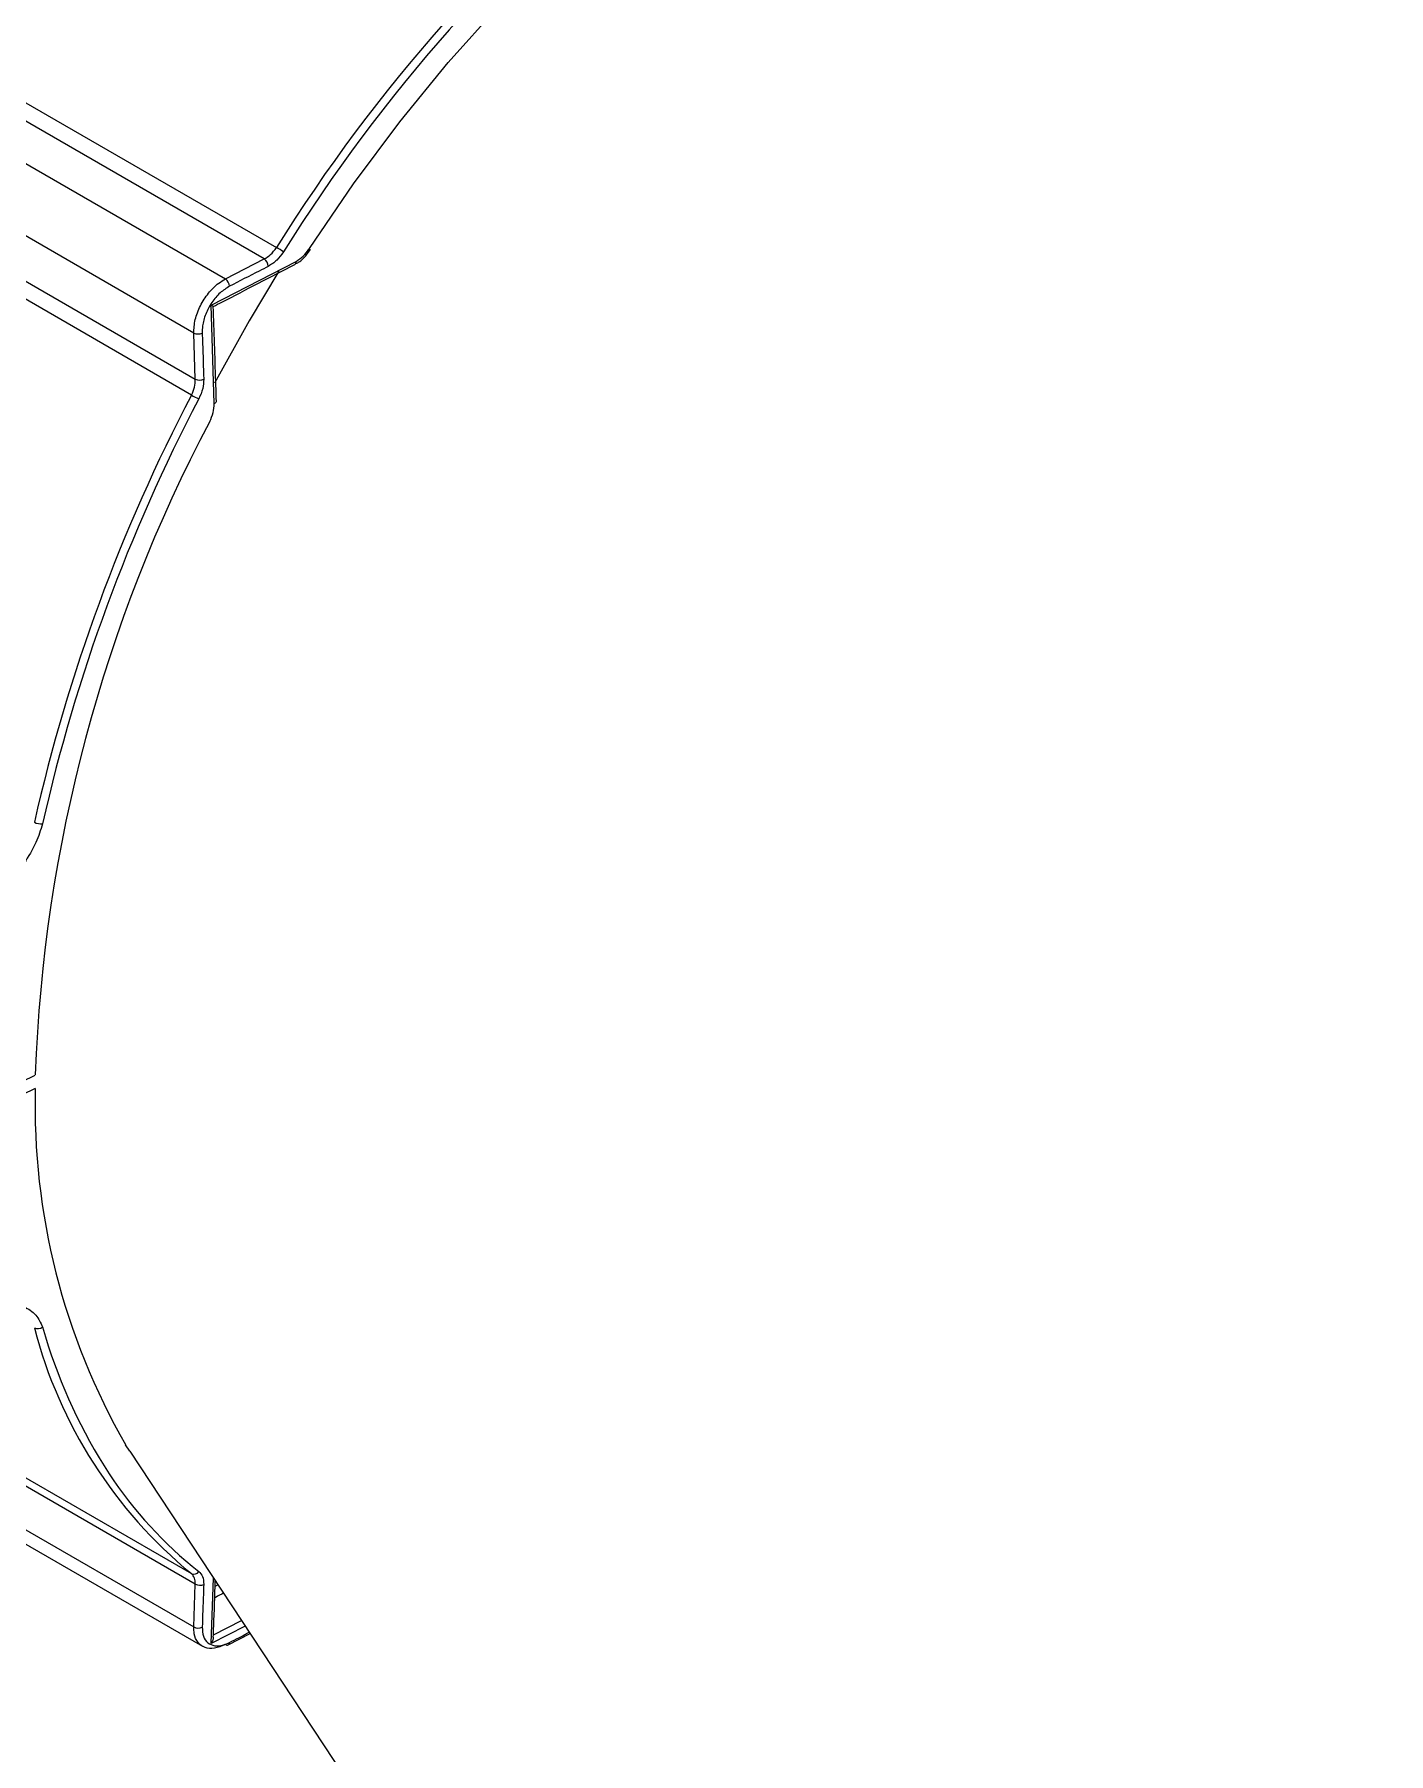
# Model space of a CAD drawing. Extents: x 2 to 136, y 1 to 99.
# Drawn here: x 16.811 to 20.107, y 77.303 to 81.486 of the extents above; entities that cross this region are included whole.
import ezdxf

# ---------------------------------------------------------------- set-up
doc = ezdxf.new("R2010")
doc.units = 0
doc.header["$MEASUREMENT"] = 0
doc.layers.add('OBJECT', color=7, linetype='CONTINUOUS')

msp = doc.modelspace()

# ---------------------------------------------------------------- linework, layer by layer
at = {"layer": 'OBJECT'}
for p, q in [((14.6292, 82.5676), (17.4003, 80.9679)), ((14.409, 82.5467), (17.2762, 80.8915)), ((17.3706, 80.9398), (14.6006, 82.5389)), ((17.1991, 80.7596), (14.3291, 82.4164)), ((14.4329, 82.2465), (17.2029, 80.6474)), ((17.1935, 80.6087), (14.4224, 82.2084)), ((17.2412, 80.8276), (17.4481, 80.934)), ((17.2762, 80.8915), (17.3706, 80.9398)), ((17.2491, 80.588), (17.2412, 80.8276)), ((17.2029, 80.6474), (17.1991, 80.7596)), ((14.4224, 79.3402), (17.1935, 77.7405)), ((17.2029, 77.7152), (14.4329, 79.3143)), ((14.2964, 79.2515), (17.2201, 77.5637)), ((14.3291, 79.268), (17.1991, 77.6112)), ((16.6586, 78.8789), (16.8135, 78.954)), ((16.8135, 78.9213), (16.6586, 78.8463)), ((16.8311, 78.3409), (16.8384, 78.317)), ((17.0434, 78.0388), (17.0333, 78.0544)), ((17.0434, 78.0388), (21.4009, 71.4296)), ((17.1991, 77.6112), (17.2029, 77.7152)), ((17.2412, 77.5706), (17.2469, 77.7302)), ((17.251, 77.7099), (17.2579, 77.7134)), ((17.3242, 77.613), (17.2412, 77.5706)), ((17.2468, 77.5914), (17.3154, 77.6263)), ((17.2828, 77.5672), (17.3363, 77.5945))]:
    msp.add_line(p, q, dxfattribs=at)
at = {"layer": 'OBJECT', "flags": 128}
for points in [[(17.4808, 80.9657), (17.5878, 81.1227), (17.7004, 81.2737), (17.8182, 81.4179), (17.9404, 81.5546), (18.0666, 81.6831), (18.1959, 81.8026), (18.3277, 81.9126), (18.4613, 82.0124), (18.5959, 82.1015), (18.731, 82.1795), (18.8656, 82.2458), (18.9992, 82.3003), (19.131, 82.3425), (19.2603, 82.3722), (19.3864, 82.3894), (19.5087, 82.3939), (19.5565, 82.3921)], [(17.4063, 80.9099), (17.3336, 80.7893), (17.2493, 80.6375)], [(17.2491, 80.588), (17.2506, 80.5889), (17.2519, 80.5898), (17.2529, 80.5909), (17.2537, 80.592), (17.2541, 80.5931), (17.2542, 80.5943), (17.2542, 80.5943)]]:
    msp.add_lwpolyline(points, dxfattribs=at)
at = {"layer": 'OBJECT'}
for centre, radius, start, end in [((20.8999, 78.7797), 4.1273, 129.1291, 147.9832), ((20.899, 78.7799), 4.1064, 129.1291, 147.9832), ((17.2986, 80.7921), 0.2031, 54.2521, 59.9272), ((17.3561, 80.9201), 0.0245, 4.3367, 53.7802), ((17.4404, 80.9326), 0.00778, 305.833, 10.2843), ((17.2617, 80.8717), 0.0245, 4.2524, 53.6513), ((17.2092, 80.7824), 0.025, 246.1927, 294.6916), ((17.213, 80.6701), 0.0249, 246.0528, 294.5992), ((20.9746, 78.6281), 4.2684, 152.3536, 167.2604), ((20.9734, 78.629), 4.2468, 152.3536, 167.2604), ((17.2898, 80.7759), 0.193, 240.0835, 246.0577), ((20.4908, 78.8244), 3.6796, 152.1363, 177.9813), ((16.8272, 79.5983), 0.033, 241.1971, 276.8829), ((18.4647, 78.8787), 1.6518, 178.5216, 209.935), ((16.8193, 78.3554), 0.0187, 244.5928, 309.0912), ((17.9231, 78.628), 1.1489, 194.5972, 230.5791), ((18.0737, 78.6885), 1.29, 196.7384, 213.1213), ((17.8227, 78.5258), 0.9909, 213.1705, 231.911), ((17.1994, 77.7535), 0.0143, 245.8744, 327.709), ((17.214, 77.7341), 0.0219, 239.6662, 295.4617), ((17.2102, 77.63), 0.0219, 239.5314, 295.5176), ((17.2795, 77.5727), 0.00668, 300.9233, 3.8815), ((17.2806, 77.5736), 0.007, 231.0091, 289.1467)]:
    msp.add_arc(centre, radius, start, end, dxfattribs=at)
for points, knots in [([(17.3706, 80.9398), (17.3758, 80.943), (17.387, 80.9497), (17.3957, 80.9616), (17.4003, 80.9679)], [0, 0, 0, 0, 0.473398, 1, 1, 1, 1]), ([(17.4457, 80.9275), (17.4486, 80.9289), (17.4588, 80.9339), (17.4719, 80.9466), (17.48, 80.9589), (17.483, 80.9635)], [0, 0, 0, 0, 0.196658, 0.699287, 1, 1, 1, 1]), ([(17.4481, 80.934), (17.454, 80.9379), (17.4654, 80.9453), (17.4758, 80.9581), (17.4803, 80.965), (17.4808, 80.9657)], [0, 0, 0, 0, 0.489871, 0.942612, 1, 1, 1, 1]), ([(17.2466, 80.8243), (17.2536, 80.8279), (17.3199, 80.8618), (17.3859, 80.8959), (17.4449, 80.9263)], [0, 0, 0, 0, 0.10607, 1, 1, 1, 1]), ([(17.3805, 80.9219), (17.373, 80.9181), (17.3416, 80.9019), (17.3101, 80.8858), (17.2862, 80.8735)], [0, 0, 0, 0, 0.2377669, 1, 1, 1, 1]), ([(17.4172, 80.957), (17.4122, 80.9499), (17.4014, 80.935), (17.3877, 80.9264), (17.3805, 80.9219)], [0, 0, 0, 0, 0.473443, 1, 1, 1, 1]), ([(17.1991, 80.7596), (17.1997, 80.7704), (17.2009, 80.7919), (17.2141, 80.8264), (17.234, 80.8575), (17.2561, 80.8796), (17.2707, 80.8882), (17.2762, 80.8915)], [0, 0, 0, 0, 0.216844, 0.433701, 0.650256, 0.866699, 1, 1, 1, 1]), ([(17.2862, 80.8735), (17.2783, 80.8686), (17.2626, 80.8588), (17.2421, 80.8344), (17.2272, 80.8062), (17.22, 80.7801), (17.2197, 80.7654), (17.2196, 80.7597)], [0, 0, 0, 0, 0.216835, 0.433686, 0.650167, 0.866491, 1, 1, 1, 1]), ([(17.2466, 80.8244), (17.2466, 80.8244), (17.2469, 80.8242), (17.2453, 80.8252), (17.243, 80.8266), (17.2413, 80.8276), (17.2412, 80.8276)], [0, 0, 0, 0, 0.040632, 0.45375, 0.991066, 1, 1, 1, 1]), ([(17.2542, 80.5943), (17.2537, 80.6104), (17.2513, 80.6871), (17.2487, 80.7638), (17.2466, 80.8244)], [0, 0, 0, 0, 0.210689, 1, 1, 1, 1]), ([(17.2196, 80.7597), (17.2199, 80.7513), (17.2212, 80.7138), (17.2224, 80.6764), (17.2234, 80.6475)], [0, 0, 0, 0, 0.2260625, 1, 1, 1, 1]), ([(17.1935, 80.6087), (17.1964, 80.615), (17.2022, 80.6281), (17.2027, 80.6408), (17.2029, 80.6474)], [0, 0, 0, 0, 0.486978, 1, 1, 1, 1]), ([(17.2234, 80.6475), (17.223, 80.6398), (17.2224, 80.6241), (17.2151, 80.6079), (17.2114, 80.5996)], [0, 0, 0, 0, 0.488652, 1, 1, 1, 1]), ([(17.2378, 80.5441), (17.2411, 80.5514), (17.2477, 80.5662), (17.2486, 80.5807), (17.2491, 80.588)], [0, 0, 0, 0, 0.491582, 1, 1, 1, 1]), ([(16.8311, 79.5655), (16.8264, 79.5501), (16.8161, 79.517), (16.7863, 79.4683), (16.7636, 79.4363), (16.7519, 79.42), (16.7518, 79.4198)], [0, 0, 0, 0, 0.298756, 0.643488, 0.99732, 1, 1, 1, 1]), ([(16.7518, 78.405), (16.7519, 78.4049), (16.7634, 78.4005), (16.7861, 78.3913), (16.816, 78.3732), (16.8264, 78.351), (16.8311, 78.3409)], [0, 0, 0, 0, 0.002681, 0.34979, 0.701236, 1, 1, 1, 1]), ([(17.2029, 77.7152), (17.2027, 77.7204), (17.2023, 77.7312), (17.1965, 77.7373), (17.1935, 77.7405)], [0, 0, 0, 0, 0.487934, 1, 1, 1, 1]), ([(17.2114, 77.7459), (17.215, 77.7422), (17.2223, 77.7346), (17.223, 77.7212), (17.2234, 77.7143)], [0, 0, 0, 0, 0.488111, 1, 1, 1, 1]), ([(17.2234, 77.7143), (17.2231, 77.7065), (17.2219, 77.6718), (17.2206, 77.6371), (17.2196, 77.6103)], [0, 0, 0, 0, 0.226059, 1, 1, 1, 1]), ([(17.2466, 77.5858), (17.247, 77.5949), (17.2487, 77.6406), (17.2503, 77.6865), (17.2515, 77.7232)], [0, 0, 0, 0, 0.199317, 1, 1, 1, 1]), ([(17.2715, 77.6928), (17.2688, 77.6915), (17.2617, 77.6878), (17.2545, 77.6842), (17.2501, 77.6819)], [0, 0, 0, 0, 0.373518, 1, 1, 1, 1]), ([(17.2762, 77.5681), (17.2672, 77.5644), (17.2491, 77.5568), (17.2255, 77.5591), (17.2082, 77.5715), (17.1997, 77.5904), (17.1993, 77.6054), (17.1991, 77.6112)], [0, 0, 0, 0, 0.216873, 0.43376, 0.650333, 0.866771, 1, 1, 1, 1]), ([(17.2196, 77.6103), (17.2201, 77.6024), (17.221, 77.5867), (17.2323, 77.571), (17.2495, 77.5637), (17.2686, 77.5653), (17.2813, 77.571), (17.2862, 77.5732)], [0, 0, 0, 0, 0.2168006, 0.433616, 0.650077, 0.866405, 1, 1, 1, 1]), ([(17.2466, 77.5858), (17.2463, 77.5835), (17.2456, 77.5783), (17.243, 77.5732), (17.2413, 77.5706), (17.2412, 77.5706)], [0, 0, 0, 0, 0.427365, 0.990641, 1, 1, 1, 1]), ([(17.2862, 77.5732), (17.2936, 77.577), (17.3097, 77.5852), (17.3257, 77.5934), (17.3342, 77.5978)], [0, 0, 0, 0, 0.467103, 1, 1, 1, 1])]:
    msp.add_open_spline(points, degree=3, knots=knots, dxfattribs=at)

doc.saveas('drawing.dxf')
